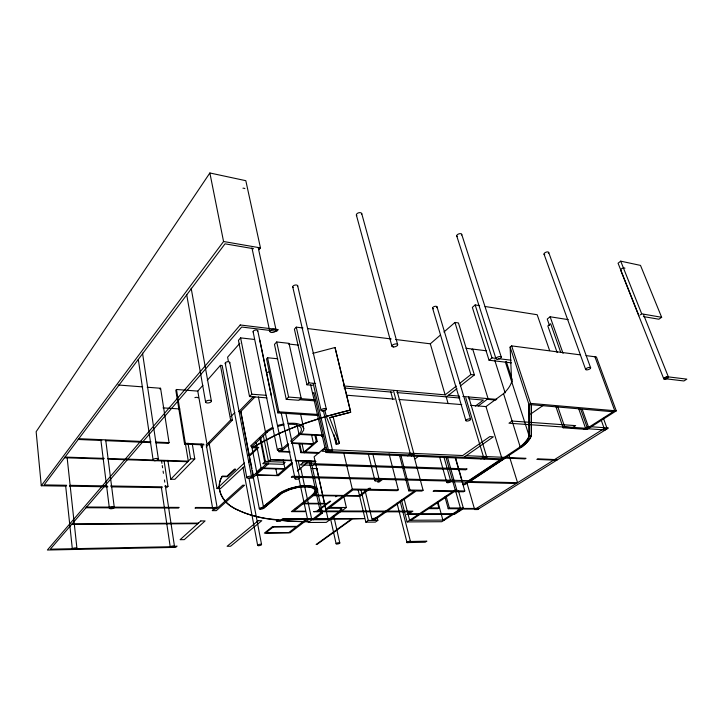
<?xml version="1.0" encoding="UTF-8"?>
<svg xmlns="http://www.w3.org/2000/svg" width="723" height="723" viewBox="0 0 723 723"><rect width="100%" height="100%" fill="white"/><g stroke="black" fill="none" stroke-linecap="round" stroke-linejoin="round"><path stroke-width="1.08" d="M580.479 354.885L511.64 345.892L510.122 347.085L511.649 381.861A61.627 24.374 -16.2 0 1 503.307 393.809L485.973 406.588L502.06 458.879L520.171 446.859L521.825 446.904A65.486 22.503 -15.9 0 0 531.306 435.3L531.342 404.717L531.414 435.282A50.818 17.334 -16.1 0 1 521.825 446.904L464.799 484.69L463.244 484.654L455.535 457.731M221.862 476.99C214.071 490.691 225.549 505.675 238.563 510.33M221.961 476.773L222.304 476.086L226.941 476.195L234.451 469.137L235.544 469.173L227.492 476.719L222.051 476.593C215.346 487.013 221.337 500.524 231.279 506.398C254.496 520.569 282.955 520.967 309.327 521.672L308.604 521.672M259.042 249.661L260.461 247.89L245.82 180.687L209.869 172.978L36.15 431.712L41.283 485.748L66.127 486.145M41.283 485.748L223.561 241.509L209.869 172.978M159.946 389.046L160.587 388.26L147.167 387.23M202.892 385.296L197.777 391.107L176.466 389.48L175.806 390.248L184.582 444.076L204.022 444.916M254.496 339.458L240.605 337.885L238.436 340.37L249.525 396.547L266.923 397.867M207.275 380.307L220.425 365.341L222.16 365.504L232.381 420.126L206.218 446.931M239.855 343.235L227.6 357.18L228.441 361.59M160.587 388.26L169.065 442.639L168.396 443.371L155.996 442.838M276.719 341.97L274.469 344.383L286.254 399.331L298.753 400.28L301.13 398.021L289.01 343.353L276.719 341.97L288.604 397.054L286.254 399.331M184.582 444.076L185.26 443.344L203.732 444.148M277.686 358.78L267.573 357.749L266.543 358.843L277.84 412.86L318.31 415.544M302.982 327.98L296.285 327.148L294.397 329.164L306.959 384.79L312.58 385.278M249.525 396.547L251.794 394.207L265.956 395.3M230.971 416.529L234.848 412.526M167.863 460.379L170.773 479.222L190.574 458.789L194.776 458.924L192.372 444.491M202.738 446.236L201.455 447.555L200.895 444.238M232.381 420.126L230.619 420.018L206.995 444.293L197.777 391.107M238.861 411.541L253.177 396.828M239.891 412.435L254.984 396.963M166.633 487.745L167.989 486.362L164.148 461.157M194.776 458.924L174.867 479.313L170.773 479.222M251.532 446.968L268.206 431.251L273.321 428.124M277.84 412.86L278.915 411.821L318.292 414.469M306.959 384.79L308.929 382.892L315.626 383.479M312.652 393.628L313.827 392.517L327.284 451.468M250.438 446.145L266.425 431.044L272.155 427.555M209.092 443.054L217.027 488.549L244.383 462.973M244.672 466.091L220.443 488.603L217.027 488.549M248.712 462.331L250.321 460.831L240.849 411.45M259.946 438.084L264.681 461.979L265.377 461.346L268.495 461.455L270.637 459.521L291.866 460.28M256.349 472.191L261.075 467.926L284.934 468.64L292.318 462.232M278.554 449.534L279.006 451.73L288.134 443.497M290.619 441.256C292.589 437.243 304.952 433.131 300.461 426.922C297.433 424.302 293.122 424.139 289.308 424.265M266.516 463.795L250.646 478.102L252.463 478.138L268.36 463.859M256.123 473.411L261.59 468.486L284.347 469.155L277.162 475.391L256.71 474.875M288.64 444.744L281.392 451.269L289.706 451.613M291.866 441.843L301.789 432.941L303.606 430.221L303.75 428.504L300.66 414.442M313.366 495.626L336.638 495.915L335.599 496.71L337.777 495.933L359.991 496.204L370.664 488.287L369.101 488.26L359.159 495.653L312.2 495.056C322.575 485.368 299.756 486.073 295.219 488.115A20.94 7.149 -12.2 0 0 289.643 489.661L282.006 493.104L263.425 508.377L261.509 508.377L280.325 492.896L288.866 489.037A23.398 7.98 -12.2 0 1 295.111 487.311C300.19 485.016 325.702 484.265 314.062 495.074M299.006 443.994L300.876 452.661L301.518 452.101L303.877 452.2L312.914 444.356L291.333 443.353M291.975 442.765L313.565 443.786L316.294 441.419L317.261 441.464L315.788 434.894M321.428 434.378L321.916 436.538L322.91 435.671L300.072 434.469M304.193 452.797L317.261 441.464M395.689 339.512L430.312 343.814L440.506 334.975M443.913 332.029L454.957 322.449L458.427 322.946L474.378 374.939L460.406 385.901M479.593 305.639L475.165 304.934L472.345 307.374L489.055 360.226L511.441 362.856M292.282 463.687L278.454 475.671L256.493 475.119M297.325 471.053L309.227 460.949L320.641 513.077L308.26 522.485L298.951 478.707M325.151 447.429L314.107 456.8L325.721 509.218L327.483 509.227L352.932 489.941L397.126 490.673L398.31 489.833L389.101 453.936M310.637 384.808L326.046 452.508L328.522 450.42L332.589 450.601L323.271 410.203M333.791 434.351L336.059 444.085L336.828 443.443L335.562 438.03M261.509 508.377L278.662 493.999A21.238 7.266 -12.2 0 1 307.203 485.711A21.238 7.266 -12.2 0 1 314.821 494.478L293.791 511.152L305.44 511.179L304.817 511.658L291.351 511.64L312.96 494.451A18.997 6.498 -12.2 0 0 306.127 486.624A18.997 6.498 -12.2 0 0 280.605 494.026L263.425 508.377M332.996 416.123L339.34 443.154L338.111 444.184L336.059 444.085M330.104 452.67L332.589 450.601M471.866 349.778L472.715 349.092L488.079 398.644L478.319 405.919M343.533 385.937L445.124 394.866L456.276 386.073M459.711 383.362L470.872 374.568L474.378 374.939M489.055 360.226L492.002 357.903L496.484 358.436M446.434 396.864L456.909 388.64M643.371 316.575L658.87 319.223L661.644 317.289L640.497 265.404L620.714 261.157L618.075 263.226L638.942 315.824M568.251 319.638L550.131 316.773L547.239 319.042L549.489 325.431M306.317 519.141L296.891 526.371L272.58 526.57L264.347 533.122L290.077 532.797L307.935 519.141M317.008 511.712L330.691 501.238L329.706 501.229L326.85 503.416L303.75 503.253M325.721 509.218L352.291 489.037L398.31 489.833M313.565 519.774L322.395 513.077L310.944 461.012M407.745 455.915L410.357 453.954L413.981 454.116L397.09 391.035M475.345 406.082L483.398 400.072L468.838 398.807M411.369 456.059L413.981 454.116M381.111 479.403L377.641 481.988L379.114 482.015L382.594 479.439M343.859 496.701L346.353 507.51L326.263 522.386L308.26 522.485M415.083 458.852L419.557 455.553M640.325 314.83L641.708 313.836L661.644 317.289M503.615 393.827L520.171 446.859A63.217 21.726 -15.9 0 0 529.119 435.861L528.974 404.509L530.565 403.389L616.276 410.863L596.421 356.963L586.028 355.608M399.503 455.3L408.793 490.863L409.977 490.031L423.082 490.257L413.927 456.041M358.138 489.878L365.829 522.151L368.269 520.443L377.84 520.397L377.045 517.117M463.976 457.27L493.366 436.819L489.805 436.602L462.72 455.535L324.049 449.48L321.961 451.242L503.642 458.951M373.872 520.415L416.186 490.989L421.88 491.08L423.082 490.257M530.637 414.08L543.633 405.088M377.84 520.397L375.391 522.096L365.829 522.151M480.849 458.96L483.56 457.117L486.814 457.261L468.649 396.909M450.474 480.208L448.441 481.59L469.091 482.087L506.299 457.442M484.103 459.096L486.814 457.261M501.482 458.861L468.658 480.668L292.435 476.267L291.306 477.216L449.227 481.066M401.509 500.054L407.112 521.916L455.228 489.977L456.773 490.004L447.41 456.891M463.244 484.654L500.705 459.783M411.134 520.244L456.773 490.004M437.424 502.512L438.906 507.917L437.749 508.667L428.658 508.63M455.156 457.397L464.772 490.971L463.542 491.776L454.333 491.622M555.933 406.688L563.118 427.781L564.645 426.778L585.549 428.251L578.481 408.124M444.952 496.909L448.215 508.712L449.372 507.962L463.316 508.025L458.436 490.8M584.012 429.236L587.085 427.275L590.122 427.492M463.316 508.025L441.789 521.717L407.112 521.916M616.276 410.863L587.049 429.444L563.118 427.781M466.904 482.693L474.65 509.543L604.22 428.495L607.175 428.712L603.407 418.265M253.122 447.166L258.735 447.41L250.059 455.544L248.956 455.508L257.026 447.908L252.255 447.709L276.882 434.586A106.453 39.159 -13.1 0 1 282.476 432.065L294.876 426.977A102.612 37.93 -13.2 0 1 300.018 425.043L326.299 416.394L350.284 410.131L335.029 347.51L312.833 353.366M339.34 443.154L329.598 417.686L350.655 412.246L350.284 410.131A159.295 56.069 -13.6 0 0 326.299 416.394C304.482 422.81 283.009 430.736 262.937 441.5A134.388 48.305 -13.4 0 0 252.255 447.709M329.598 417.686L350.655 412.246L335.029 347.51M511.649 381.861L512.309 381.69M531.306 435.3L529.119 435.861L505.359 362.015M283.976 423.958L281.898 424.383A22.738 9.083 -11.9 0 0 277.804 425.449M283.886 424.916L282.033 425.296A20.361 8.134 -11.9 0 0 278.382 426.245M288.07 423.38C293.321 423.072 301.437 422.584 303.75 428.504M71.622 524.437L197.822 523.669M444.338 520.09L409.616 520.253L404.094 498.834M72.146 523.841L198.436 523.109M329.878 519.701L311.821 519.774L300.75 468.143M320.641 513.077L322.395 513.077M317.984 510.962L412.887 511.152L409.082 513.71L454.098 513.71L462.44 508.414L479.331 508.477M328.766 508.251L341.825 508.305L340.208 509.507L341.925 509.507L328.179 519.71L316.855 468.631M448.215 508.712L460.705 508.757L442.892 520.099L437.93 501.916M478.319 509.109L462.81 509.046L454.297 514.46L406.66 514.478L410.565 511.848L385.251 511.812L383.28 512.363L384.076 511.812L313.628 511.703L316.701 511.197L326.163 503.949L303.073 503.795M86.001 507.745L178.464 508.079L179.159 507.401L86.624 507.031M295.3 508.495L297.135 508.504M461.003 509.498L458.093 509.489L460.406 508.016L455.535 490.754M474.65 509.543L477.487 509.552L608.45 427.998L588.884 426.579L585.702 428.603L605.259 429.986M306.796 521.672L306.435 521.672A199.512 73.14 -14.7 0 1 287.754 521.021L265.784 518.4A180.379 65.459 -14.4 0 1 238.527 510.348M329.833 507.438L346.353 507.51M429.796 507.88L438.906 507.917M278.093 494.64L280.009 494.668M454.008 490.79L434.342 490.447L433.14 491.269L452.788 491.595M455.553 490.818L464.772 490.971M164.943 486.308L167.989 486.362M66.624 485.269L44.13 484.907L225.016 243.823L253.556 248.721M70.004 485.332L107.121 485.937M110.502 485.992L162.25 486.841M408.793 490.863L414.55 490.962L372.273 520.424L365.007 490.311M69.516 486.199L107.908 486.814M111.297 486.868L162.124 487.673M468.305 482.368L516.285 483.497M469.561 481.527L517.569 482.702L508.947 455.002M311.866 468.477L317.415 468.649M264.681 461.979L268.667 462.114L271.017 460L291.252 460.714M314.921 463.777L467.094 468.92L465.793 469.805L313.737 464.772M64.998 457.09L104.229 458.382M107.591 458.49L153.556 459.991M156.918 460.108L188.305 461.129L176.466 389.48M64.501 457.749L103.705 459.015M108.188 459.159L187.718 461.735M295.219 460.397L315.336 461.111M295.743 460.867L315.978 461.581M248.558 460.768L250.321 460.831M326.046 452.508L502.277 459.855M305.133 451.983L319.756 452.589M279.006 451.73L290.031 452.182M300.876 452.661L318.726 453.393M78.807 438.689L151.008 441.843M155.526 442.042L169.065 442.639M466.245 455.689L526.01 458.301L525.07 458.906L505.368 458.057M557.614 459.683L537.822 458.816L536.882 459.421L556.665 460.271M78.22 439.476L101.889 440.497M105.269 440.641L150.357 442.593M267.347 432.11L265.468 432.011L258.391 396.9M322.874 435.047L298.906 433.773L296.999 424.988M321.916 436.538L323.036 436.593M163 407.862L179.774 408.956M288.604 397.054L301.13 398.021M300.506 398.617L313.99 399.656M118.102 384.998L142.693 386.886M299.376 399.692L315.101 400.885M346.326 395.174L394.514 399.114M398.997 399.476L461.753 404.609M470.718 405.341L486.407 406.624M487.194 399.304L495.833 400.063M344.076 388.007L392.444 392.191M396.945 392.58L459.873 398.03M510.122 347.085L528.974 404.509L613.131 411.767M448.594 395.174L459.557 396.141M462.847 396.43L496.728 399.403M288.414 343.985L298.454 345.115M498.725 358.707L511.053 360.181M307.447 328.54L391.215 338.951M466.037 348.26L486.606 350.818M485.133 306.507L537.18 314.731L549.634 350.619M223.561 241.509L260.461 247.89M643.425 314.388L668.477 377.153M620.714 261.157L641.708 313.836M620.659 270.14L663.786 378.87M336.828 443.443L326.299 416.394L324.799 409.905M594.912 356.764L614.749 410.727L588.603 427.383L582.25 409.372M548.703 252.49L590.637 367.817A2.63 0.976 -19.2 0 1 587.103 369.887A2.63 0.976 -19.2 0 1 586.705 368.242A2.63 0.976 -19.2 0 1 590.637 367.817M544.039 254.18L585.657 369.48M601.211 420.126L604.22 428.495M550.131 316.773L563.045 353.366M560.696 352.273L550.655 323.75L547.835 325.937L557.162 352.562M580.768 409.317L587.085 427.275M557.795 406.724L564.645 426.778M511.64 345.892L530.565 403.389M506.227 361.346L512.372 380.307M461.681 234.288L501.256 357.008M456.746 235.978L496.005 358.807M494.659 359.982L505.16 392.923M475.165 304.934L492.002 357.903M454.957 322.449L470.872 374.568M465.766 397.704L483.56 457.117M437.008 306.85L470.601 419.295A2.44 0.895 -16.2 0 1 467.302 421.057A2.44 0.895 -16.2 0 1 466.877 419.557A2.44 0.895 -16.2 0 1 470.601 419.295M432.598 308.197L465.919 420.65M445.955 396.114L448.143 403.66M430.312 343.814L445.124 394.866M445.874 456.828L455.228 489.977M444.094 457.569L450.781 481.337A2.097 0.669 -15.1 0 1 447.844 482.747A2.097 0.669 -15.1 0 1 447.673 481.599A2.097 0.669 -15.1 0 1 450.8 481.382M439.512 456.547L446.76 482.485M446.091 496.15L449.372 507.962M361.699 213.502L397.677 344.726M356.367 215.029L391.929 346.163M393.52 390.727L410.357 453.954M390.754 391.73L392.77 399.349M400.94 455.499L409.977 490.031M400.144 501.211L410.456 541.509A1.798 0.497 -14.1 0 1 407.935 542.575A1.798 0.497 -14.1 0 1 407.763 541.735A1.798 0.497 -14.1 0 1 410.456 541.509M396.999 503.154L406.977 542.367M372.996 454.668L379.223 479.683A2.196 0.741 -13.9 0 1 376.105 481.102A2.196 0.741 -13.9 0 1 375.933 479.819A2.196 0.741 -13.9 0 1 379.232 479.71M368.242 453.547L374.957 480.741M361.039 490.248L368.269 520.443M343.741 452.761L352.291 489.037M297.668 285.775L326.326 409.119M292.77 287.013L321.12 410.42M313.24 383.66L328.522 450.42M296.285 327.148L308.929 382.892M333.683 515.725L339.801 542.973A1.889 0.551 -12.9 0 1 337.072 544.039A1.889 0.551 -12.9 0 1 336.999 543.09A1.889 0.551 -12.9 0 1 339.801 542.973M314.821 434.839L316.294 441.419M330.528 518.689L336.114 543.768M311.622 435.047L313.565 443.786M301.997 443.542L303.877 452.2M258.247 247.799L276.105 330.194A3.217 1.591 -11.8 0 1 271.586 332.49A3.217 1.591 -11.8 0 1 271.152 329.769A3.217 1.591 -11.8 0 1 276.105 330.194M299.647 443.434L301.518 452.101M298.364 461.364L300.009 469.064M251.938 247.862L269.787 331.45M285.838 413.014L299.647 477.849A2.323 0.831 -12.2 0 1 296.349 479.268A2.323 0.831 -12.2 0 1 296.114 477.849A2.323 0.831 -12.2 0 1 299.647 477.849M281.184 412.815L295.092 478.807M267.573 357.749L278.915 411.821M259.837 340.063L271.405 395.725M257.786 330.818L282.322 448.938A2.521 0.976 -11.8 0 1 278.78 450.528A2.521 0.976 -11.8 0 1 278.463 448.884A2.521 0.976 -11.8 0 1 282.322 448.938M283.145 459.964L284.934 468.64M253.104 331.74L277.388 449.968M275.825 468.793L277.162 475.391M265.377 433.42L270.637 459.521M263.28 435.418L268.495 461.455M260.623 437.433L265.377 461.346M240.605 337.885L251.794 394.207M256.105 442.621L261.075 467.926M251.721 446.281L263.669 507.917M250.682 461.952L251.938 468.495M252.363 470.673L253.195 475.038M240.75 411.902L259.349 508.829M229.706 362.404L251.55 476.701A2.413 0.877 -11.1 0 1 248.052 478.174A2.413 0.877 -11.1 0 1 247.962 476.638A2.413 0.877 -11.1 0 1 251.568 476.773M248.947 478.066L261.563 544.527M225.233 363.298L246.832 477.695M243.064 467.781L257.65 545.368M220.425 365.341L230.619 420.018M191.161 288.197L211.378 401.175A2.919 1.274 -9.8 0 1 207.203 402.964A2.919 1.274 -9.8 0 1 206.905 400.768A2.919 1.274 -9.8 0 1 211.378 401.148M186.661 294.487L205.612 402.078M206.236 444.582L217.18 507.808A2.286 0.777 -10.5 0 1 213.9 509.082A2.286 0.777 -10.5 0 1 213.692 507.745A2.286 0.777 -10.5 0 1 217.171 507.799M201.663 444.193L212.67 508.603M188.007 443.199L190.574 458.789M161.6 461.157L161.934 463.371M162.268 465.576L162.603 467.79M163.1 471.107L163.434 473.321M164.437 479.964L164.772 482.169M165.278 485.495L174.478 546.335A2.142 0.669 -9.9 0 1 171.351 547.465A2.142 0.669 -9.9 0 1 171.27 546.308A2.142 0.669 -9.9 0 1 174.478 546.362M142.53 353.158L158.409 459.123M161.337 487.293L170.267 547.094M138.31 359.485L153.122 460M105.757 440.262L114.288 507.501A2.485 0.868 -8.3 0 1 110.637 508.757A2.485 0.868 -8.3 0 1 110.547 507.248A2.485 0.868 -8.3 0 1 114.288 507.501M100.913 440.361L109.363 508.17M67.112 457.433L76.936 548.35A2.314 0.732 -8 0 1 73.565 549.471A2.314 0.732 -8 0 1 73.421 548.215A2.314 0.732 -8 0 1 76.936 548.368M65.63 485.594L72.345 549.019M528.974 404.509L529.227 435.833A48.549 16.557 -16.1 0 1 520.171 446.859M266.805 372.535A22.187 9.941 -11.7 0 1 268.784 371.974M194.876 397.668A2.178 0.958 -9.4 0 1 198.156 397.903M293.14 287.474A2.53 1.338 -12.8 0 1 295.029 285.061A2.53 1.338 -12.8 0 1 297.478 286.597M356.855 215.716A2.775 1.609 -16.3 0 1 358.626 212.797A2.775 1.609 -16.3 0 1 361.636 214.342M242.946 188.197A3 1.88 -10.9 0 1 244.898 188.604M621.364 270.538A2.368 1.021 -22.2 0 1 620.84 269.435A2.368 1.021 -22.2 0 1 623.172 268.07M623.822 267.953A2.368 1.021 -22.2 0 1 624.934 268.188M544.762 254.713A2.485 1.184 -21.2 0 1 544.555 253.059A2.485 1.184 -21.2 0 1 547.763 251.92A2.485 1.184 -21.2 0 1 548.341 253.43M457.343 236.602A2.612 1.374 -19.4 0 1 458.707 233.918A2.612 1.374 -19.4 0 1 461.626 235.02M225.965 363.868A2.286 1.075 -10.2 0 1 225.621 362.485A2.286 1.075 -10.2 0 1 228.522 361.735A2.286 1.075 -10.2 0 1 229.58 362.946M253.402 332.164A2.386 1.184 -11.1 0 1 255.083 330.14A2.386 1.184 -11.1 0 1 257.75 331.179M433.457 308.739A2.305 1.094 -17.2 0 1 432.987 307.284A2.305 1.094 -17.2 0 1 436.041 306.29A2.305 1.094 -17.2 0 1 436.692 307.682M240.235 324.979L47.384 550.022L175.68 547.365L177.09 546.1L172.363 546.696L50.312 549.173L241.681 327.031L276.746 331.242L278.256 329.589L240.235 324.979M195.743 507.465L195.02 508.133L214.903 508.206L212.219 510.637L216.294 510.646L244.573 485.232L242.765 485.196L217.957 507.555L195.743 507.465M265.16 461.5L262.774 463.678L282.783 464.329L285.224 462.187L265.16 461.5M200.813 520.958L180.09 539.701L184.284 539.638L205.106 520.931L200.813 520.958M302.792 462.792L300.316 464.898L313.077 465.323L315.58 463.226L302.792 462.792M258.219 520.696L227.094 546.299L230.583 546.226L261.816 520.687L258.219 520.696M277.162 520.614L276.43 521.202L280.488 521.175L282.946 519.231L351.604 518.987L316.141 544.473L316.909 544.464L352.39 518.978L364.464 518.554L282.576 518.816L280.334 520.605L277.162 520.614M273.095 527.049L265.739 532.887L288.775 532.598L296.276 526.85L273.095 527.049M512.065 421.039L508.965 423.208L572.48 427.673L575.644 425.63L512.065 421.039M373.131 518.527L372.571 518.915L374.324 519.412L376.584 517.84L373.131 518.527M408.396 541.536L406.715 542.602L425.187 542.223L426.886 541.165L408.396 541.536M666.751 376.692L663.831 378.554L683.922 380.958L686.85 379.132L666.751 376.692M260.443 509.218A2.205 0.741 -11.5 0 0 263.678 507.971A2.205 0.741 -11.5 0 0 260.397 507.926A2.205 0.741 -11.5 0 0 260.443 509.218M393.628 346.959A2.964 1.347 -15.5 0 0 397.668 344.681A2.964 1.347 -15.5 0 0 393.122 344.681A2.964 1.347 -15.5 0 0 393.628 346.959M497.469 359.277A2.775 1.139 -17.8 0 0 501.283 357.117A2.775 1.139 -17.8 0 0 497.126 357.316A2.775 1.139 -17.8 0 0 497.469 359.277M665.079 379.132A2.503 0.84 -20 0 0 668.495 377.198A2.503 0.84 -20 0 0 664.826 377.686A2.503 0.84 -20 0 0 665.079 379.132M322.485 410.998A2.684 1.112 -13 0 0 326.344 409.227A2.684 1.112 -13 0 0 322.331 409.064A2.684 1.112 -13 0 0 322.485 410.998M154.523 460.659A2.684 1.048 -8.8 0 0 158.418 459.177A2.684 1.048 -8.8 0 0 154.351 458.852A2.684 1.048 -8.8 0 0 154.523 460.659M258.653 545.666A1.997 0.606 -11.5 0 0 261.572 544.573A1.997 0.606 -11.5 0 0 258.599 544.609A1.997 0.606 -11.5 0 0 258.653 545.666"/></g></svg>
